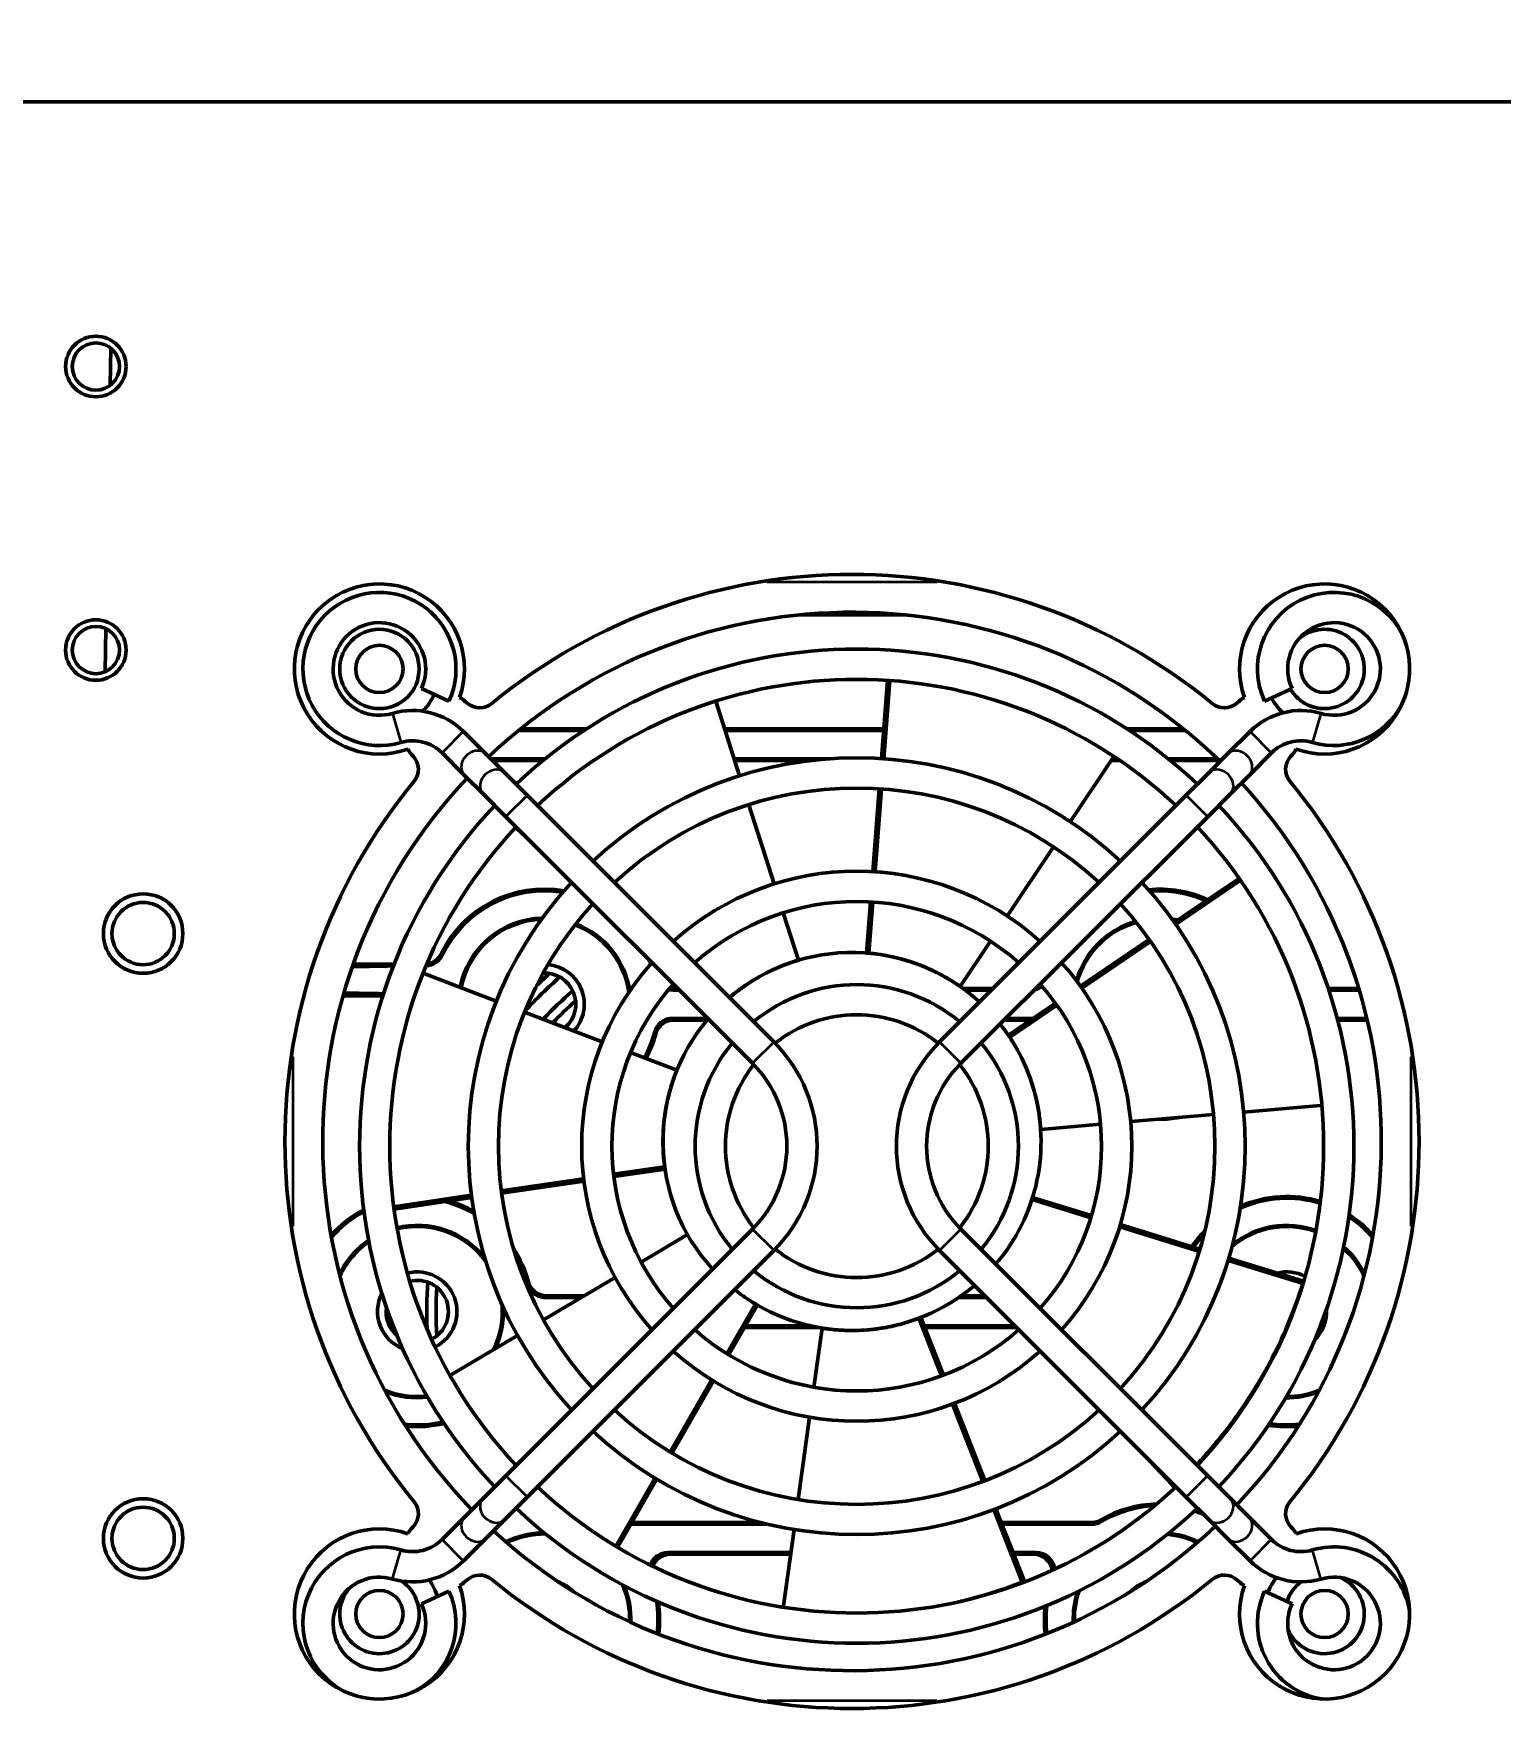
# Model space of a CAD drawing. Header units: millimetres. Extents: x 40 to 2195, y 40 to 1687.
# Drawn here: x 1074.3 to 1151.9, y 317 to 405.6 of the extents above; entities that cross this region are included whole.
import ezdxf

# ---------------------------------------------------------------- set-up
doc = ezdxf.new("R2010")
doc.units = ezdxf.units.MM
doc.header["$LTSCALE"] = 8
for name, color, linetype, lineweight in [('Dimension (ISO)', 7, 'Continuous', 25), ('Visible (ISO)', 7, 'Continuous', 50), ('Visible Narrow (ISO)', 7, 'Continuous', 35)]:
    doc.layers.add(name, color=color, linetype=linetype, lineweight=lineweight)
doc.styles.add('Note Text (ANSI)', font='tahoma.ttf')
doc.dimstyles.new('Default (ISO)', dxfattribs={"dimscale": 8, "dimtxt": 1, "dimasz": 2.5, "dimexe": 3.175, "dimexo": 0, "dimgap": 0.762, "dimtad": 1, "dimrnd": 1e-08, "dimzin": 0, "dimdsep": 46, "dimtxsty": 'Note Text (ANSI)', "dimcen": 0.09, "dimdle": 10, "dimclrd": 1, "dimclre": 1, "dimclrt": 1, "dimazin": 0, "dimtfac": 3.5052, "dimtmove": 0, "dimatfit": 3, "dimfxl": 1, "dimtolj": 1, "dimtzin": 0, "dimlwd": -1, "dimlwe": -1, "dimarcsym": 0})

# ---------------------------------------------------------------- blocks, each defined once
blk = doc.blocks.new('*D14')
at = {"layer": 'Defpoints', "color": 0, "transparency": 16777216}
for p in [(1224.66, 453.895), (1010.54, 338.249), (1224.66, 338.249)]:
    blk.add_point(p, dxfattribs=at)
at = {"layer": 'Dimension (ISO)', "color": 1, "transparency": 16777216}
for p, q in [((1010.54, 338.249), (1010.54, 479.295)), ((1224.66, 338.249), (1224.66, 479.295)), ((1030.54, 453.895), (1204.66, 453.895))]:
    blk.add_line(p, q, dxfattribs=at)
for points in [[(1030.54, 457.228), (1030.54, 450.561), (1010.54, 453.895)], [(1204.66, 457.228), (1204.66, 450.561), (1224.66, 453.895)]]:
    blk.add_solid(points, dxfattribs=at)
at = {"layer": 'Dimension (ISO)', "color": 1, "transparency": 16777216, "insert": (1065.041, 470.457), "char_height": 8, "attachment_point": 1, "style": 'Note Text (ANSI)'}
blk.add_mtext('\\A1;214.12 mm [8.430 in]', dxfattribs=at)

msp = doc.modelspace()

# ---------------------------------------------------------------- linework, layer by layer
at = {"layer": 'Visible (ISO)'}
for p, q in [((1026.202, 401.999), (1208.998, 401.999)), ((1078.39, 388.968), (1078.355, 387.003)), ((1078.131, 374.131), (1078.091, 371.849)), ((1114.832, 374.862), (1120.368, 374.862)), ((1119.477, 371.395), (1119.159, 367.257)), ((1119.283, 367.249), (1119.602, 371.387)), ((1094.82, 370.963), (1096.271, 370.287)), ((1140.88, 370.963), (1139.429, 370.287)), ((1097.246, 370.188), (1097.143, 370.279)), ((1110.394, 370.297), (1111.654, 366.343)), ((1138.057, 370.279), (1137.954, 370.188)), ((1098.229, 367.502), (1097.043, 368.688)), ((1103.439, 368.749), (1099.967, 368.749)), ((1100.075, 368.836), (1103.573, 368.836)), ((1110.86, 368.836), (1119.28, 368.836)), ((1119.274, 368.749), (1110.888, 368.749)), ((1132.127, 368.836), (1135.125, 368.836)), ((1135.233, 368.749), (1132.261, 368.749)), ((1138.657, 368.688), (1137.471, 367.502)), ((1095.911, 367.556), (1097.097, 366.37)), ((1099.23, 366.5), (1098.229, 367.502)), ((1098.481, 367.249), (1101.375, 367.249)), ((1101.267, 367.162), (1098.569, 367.162)), ((1111.366, 367.249), (1116.417, 367.249)), ((1115.479, 367.162), (1111.393, 367.162)), ((1131.448, 367.369), (1129.144, 363.917)), ((1131.757, 367.162), (1131.31, 367.162)), ((1131.368, 367.249), (1131.628, 367.249)), ((1134.325, 367.249), (1136.937, 367.249)), ((1137.028, 367.162), (1134.433, 367.162)), ((1137.471, 367.502), (1136.47, 366.5)), ((1138.603, 366.37), (1139.789, 367.556)), ((1098.098, 365.369), (1097.097, 366.37)), ((1100.416, 365.315), (1099.23, 366.5)), ((1136.47, 366.5), (1135.284, 365.315)), ((1138.603, 366.37), (1137.602, 365.369)), ((1098.098, 365.369), (1099.284, 364.183)), ((1113.466, 352.264), (1100.416, 365.315)), ((1119.036, 365.662), (1118.698, 361.274)), ((1118.823, 361.266), (1119.161, 365.653)), ((1135.284, 365.315), (1122.234, 352.264)), ((1136.416, 364.183), (1137.602, 365.369)), ((1112.14, 364.818), (1113.476, 360.626)), ((1112.335, 351.133), (1099.284, 364.183)), ((1099.794, 363.603), (1100.835, 362.632)), ((1136.416, 364.183), (1123.365, 351.133)), ((1128.256, 362.586), (1125.813, 358.927)), ((1138.082, 360.918), (1134.649, 358.585)), ((1134.721, 358.483), (1138.153, 360.816)), ((1113.962, 359.101), (1114.762, 356.59)), ((1118.576, 359.678), (1118.367, 356.969)), ((1118.492, 356.96), (1118.7, 359.671)), ((1124.924, 357.596), (1123.325, 355.2)), ((1133.325, 357.686), (1129.685, 355.212)), ((1129.758, 355.11), (1133.397, 357.583)), ((1091.22, 356.386), (1093.379, 356.386)), ((1114.562, 356.526), (1114.761, 356.59)), ((1114.562, 356.526), (1114.562, 356.526)), ((1118.367, 356.969), (1118.492, 356.96)), ((1094.907, 355.899), (1098.784, 354.416)), ((1090.683, 354.712), (1092.784, 354.712)), ((1108.455, 355.012), (1108.114, 355.012)), ((1108.368, 355.1), (1108.181, 355.1)), ((1111.737, 355.1), (1111.737, 355.1)), ((1123.151, 355.317), (1123.324, 355.201)), ((1123.151, 355.317), (1123.151, 355.317)), ((1125.069, 355.1), (1123.463, 355.1)), ((1124.982, 355.012), (1123.582, 355.012)), ((1144.403, 355.1), (1142.789, 355.1)), ((1144.429, 355.012), (1142.818, 355.012)), ((1100.279, 353.845), (1104.389, 352.273)), ((1128.362, 354.312), (1125.871, 352.62)), ((1125.941, 352.516), (1128.434, 354.211)), ((1108.114, 353.512), (1109.955, 353.512)), ((1108.181, 353.425), (1109.938, 353.425)), ((1125.658, 353.425), (1127.019, 353.425)), ((1125.745, 353.512), (1127.086, 353.512)), ((1143.265, 353.512), (1144.832, 353.512)), ((1144.853, 353.425), (1143.289, 353.425)), ((1125.871, 352.62), (1125.941, 352.516)), ((1105.884, 351.701), (1108.334, 350.765)), ((1108.259, 350.569), (1108.333, 350.763)), ((1108.259, 350.569), (1108.259, 350.569)), ((1136.726, 348.421), (1132.342, 348.047)), ((1142.362, 348.902), (1138.32, 348.557)), ((1127.564, 347.85), (1127.581, 347.643)), ((1127.564, 347.85), (1127.564, 347.85)), ((1130.748, 347.911), (1127.582, 347.641)), ((1107.689, 345.662), (1104.986, 345.262)), ((1107.707, 345.538), (1107.689, 345.662)), ((1103.402, 345.029), (1099.048, 344.386)), ((1099.064, 344.262), (1103.417, 344.905)), ((1105.001, 345.138), (1107.707, 345.538)), ((1097.465, 344.152), (1093.359, 343.545)), ((1093.375, 343.422), (1097.481, 344.028)), ((1127.153, 344.042), (1127.116, 343.922)), ((1127.116, 343.922), (1130.233, 342.958)), ((1130.269, 343.077), (1127.153, 344.042)), ((1099.284, 329.315), (1112.335, 342.365)), ((1106.441, 340.622), (1108.895, 342.077)), ((1123.365, 342.365), (1136.416, 329.315)), ((1131.761, 342.484), (1135.964, 341.183)), ((1136.001, 341.303), (1131.797, 342.604)), ((1100.416, 328.183), (1113.466, 341.233)), ((1122.234, 341.233), (1135.284, 328.183)), ((1137.493, 340.71), (1141.445, 339.487)), ((1141.482, 339.606), (1137.529, 340.83)), ((1101.277, 337.559), (1105.064, 339.805)), ((1141.445, 339.487), (1141.482, 339.606)), ((1103.283, 338.749), (1101.378, 338.749)), ((1103.431, 338.836), (1101.445, 338.836)), ((1124.719, 338.749), (1123.251, 338.749)), ((1124.631, 338.836), (1123.377, 338.836)), ((1112.492, 338.401), (1110.975, 335.774)), ((1111.081, 335.708), (1112.6, 338.339)), ((1112.6, 338.339), (1112.492, 338.401)), ((1121.249, 337.688), (1121.132, 337.643)), ((1121.132, 337.643), (1122.326, 334.597)), ((1122.443, 334.641), (1121.249, 337.688)), ((1111.92, 337.162), (1115.803, 337.162)), ((1111.971, 337.249), (1115.378, 337.249)), ((1115.58, 333.999), (1116.015, 337.123)), ((1116.223, 337.094), (1116.016, 337.123)), ((1116.223, 337.094), (1116.223, 337.094)), ((1119.397, 337.162), (1119.397, 337.162)), ((1121.421, 337.249), (1126.219, 337.249)), ((1121.455, 337.162), (1126.306, 337.162)), ((1096.33, 334.624), (1099.901, 336.742)), ((1110.175, 334.388), (1107.974, 330.576)), ((1108.081, 330.511), (1110.281, 334.322)), ((1114.753, 328.054), (1115.359, 332.414)), ((1122.91, 333.107), (1124.516, 329.01)), ((1124.632, 329.054), (1123.027, 333.151)), ((1134.535, 328.834), (1132.751, 330.716)), ((1099.284, 329.315), (1098.098, 328.129)), ((1107.174, 329.19), (1105.098, 325.595)), ((1105.205, 325.531), (1107.281, 329.125)), ((1137.602, 328.129), (1136.416, 329.315)), ((1097.097, 327.127), (1098.098, 328.129)), ((1099.23, 326.997), (1100.416, 328.183)), ((1135.284, 328.183), (1136.47, 326.997)), ((1137.602, 328.129), (1138.603, 327.127)), ((1097.097, 327.127), (1095.911, 325.942)), ((1125.099, 327.52), (1126.606, 323.677)), ((1126.722, 323.722), (1125.216, 327.564)), ((1139.789, 325.942), (1138.603, 327.127)), ((1098.229, 325.996), (1099.23, 326.997)), ((1113.127, 326.749), (1105.909, 326.749)), ((1112.772, 326.836), (1105.959, 326.836)), ((1113.97, 322.431), (1114.532, 326.468)), ((1130.256, 326.836), (1125.502, 326.836)), ((1130.28, 326.749), (1125.536, 326.749)), ((1136.47, 326.997), (1137.471, 325.996)), ((1097.043, 324.81), (1098.229, 325.996)), ((1107.87, 325.249), (1114.362, 325.249)), ((1126.124, 325.249), (1127.33, 325.249)), ((1137.471, 325.996), (1138.657, 324.81)), ((1107.995, 325.162), (1114.35, 325.162)), ((1126.158, 325.162), (1127.205, 325.162)), ((1097.143, 323.719), (1097.246, 323.81)), ((1126.606, 323.677), (1126.722, 323.722)), ((1137.954, 323.81), (1138.057, 323.719)), ((1094.82, 322.534), (1096.271, 323.21)), ((1140.88, 322.534), (1139.429, 323.21))]:
    msp.add_line(p, q, dxfattribs=at)
for centre, radius in [((1077.6, 387.999), 1.6), ((1077.6, 387.999), 1.25), ((1077.6, 372.999), 1.6), ((1077.6, 372.999), 1.25), ((1092.6, 371.999), 2.1), ((1092.6, 371.999), 1.25), ((1142.6, 371.999), 1.25), ((1080.1, 357.999), 2.1), ((1080.1, 357.999), 1.65), ((1080.1, 325.999), 2.1), ((1080.1, 325.999), 1.65), ((1092.6, 321.999), 1.25), ((1142.6, 321.999), 1.25)]:
    msp.add_circle(centre, radius, dxfattribs=at)
for centre, radius, start, end in [((1117.6, 346.999), 30, 50.55833, 129.44167), ((1092.6, 371.999), 4.5, 340.50097, 289.49903), ((1092.6, 371.999), 4.05, 335, 286.3146), ((1142.6, 371.999), 4.5, 250.50097, 199.49903), ((1143.1, 371.999), 4.05, 27.34315, 205), ((1117.6, 346.999), 28, 45.91359, 133.36275), ((1092.6, 371.999), 2.45, 335, 286.3146), ((1143.1, 371.999), 2.45, 253.6854, 205), ((1142.6, 371.999), 2.1, 210.77507, 129.73858), ((1117.85, 346.749), 26.3, 46.74311, 133.25689), ((1117.85, 346.749), 24.7, 46.85606, 133.14394), ((1092.6, 371.999), 3.2, 315.67388, 335), ((1095.823, 368.776), 2, 48.72347, 59.37667), ((1139.377, 368.776), 2, 120.62333, 131.27653), ((1142.6, 371.999), 3.2, 208.78623, 226.43948), ((1094.356, 366.001), 3.8, 45, 106.3146), ((1097.906, 370.939), 1, 228.72347, 309.44167), ((1137.294, 370.939), 1, 230.55833, 311.27653), ((1141.344, 366.001), 3.8, 73.6854, 135), ((1143.1, 371.999), 4.05, 253.6854, 332.65685), ((1094.356, 366.001), 2.2, 45, 106.3146), ((1141.344, 366.001), 2.2, 73.6854, 135), ((1095.823, 368.776), 2, 210.62333, 223.90361), ((1093.662, 366.695), 1, 320.55242, 43.90361), ((1117.85, 346.749), 20.55, 47.23106, 132.76894), ((1141.538, 366.695), 1, 136.09639, 219.44758), ((1139.377, 368.776), 2, 316.09639, 329.37667), ((1117.6, 346.999), 30, 140.55242, 219.44758), ((1117.6, 346.999), 28, 136.63725, 224.08641), ((1117.6, 346.999), 30, 320.55242, 39.44758), ((1117.85, 346.749), 18.95, 47.41954, 132.58046), ((1117.6, 346.999), 28, 316.63725, 42.63884), ((1117.85, 346.749), 26.3, 136.74311, 223.25689), ((1117.85, 346.749), 26.3, 316.74311, 43.25689), ((1117.85, 346.749), 24.7, 136.85606, 223.14394), ((1117.85, 346.749), 24.7, 316.85606, 43.14394), ((1117.85, 346.749), 20.55, 137.23106, 222.76894), ((1117.85, 346.749), 14.55, 48.15187, 131.84813), ((1117.85, 346.749), 20.55, 317.23106, 42.76894), ((1101.337, 354.262), 6.087, 80.24901, 153.8481), ((1101.337, 354.262), 6, 80.75551, 154.29233), ((1133.863, 354.262), 6.087, 65.18656, 95.50036), ((1133.863, 354.262), 6, 65.68839, 94.89954), ((1117.85, 346.749), 18.95, 137.41954, 222.58046), ((1117.85, 346.749), 12.95, 48.54176, 131.45824), ((1117.85, 346.749), 18.95, 317.41954, 42.58046), ((1101.337, 354.262), 4.561, 91.4591, 168.76642), ((1101.337, 354.262), 4.5, 92.05471, 168.89929), ((1101.337, 354.262), 4.5, 8.0457, 68.94289), ((1101.337, 354.262), 4.561, 8.88367, 68.70524), ((1133.863, 354.262), 4.561, 106.07316, 164.24723), ((1133.863, 354.262), 4.5, 105.74718, 164.84482), ((1133.863, 354.262), 4.561, 77.60147, 81.8243), ((1133.863, 354.262), 4.5, 78.34163, 81.07144), ((1095.03, 357.299), 1, 272.39016, 334.29332), ((1094.975, 357.386), 1, 277.85892, 333.84907), ((1101.337, 354.262), 2.1, 317.62994, 85.12337), ((1117.85, 346.749), 14.55, 138.15187, 221.84813), ((1101.337, 354.262), 6, 20.72056, 23.02188), ((1117.6, 346.999), 10, 47.5588, 130.41143), ((1117.85, 346.749), 14.55, 318.15187, 41.84813), ((1117.6, 337.999), 23.5, 131.12407, 137.3896), ((1117.6, 337.999), 24, 131.79897, 134.05039), ((1101.337, 354.262), 1.65, 311.34391, 92.59231), ((1117.6, 337.999), 22.5, 131.03884, 136.56323), ((1117.85, 346.749), 12.95, 138.54176, 221.45824), ((1117.85, 346.749), 8.55, 50.36886, 129.63114), ((1117.85, 346.749), 12.95, 318.54176, 41.45824), ((1117.6, 337.999), 22, 131.6566, 136.02246), ((1117.85, 346.749), 6.95, 51.60493, 128.39507), ((1101.337, 354.262), 6, 331.72336, 345.52345), ((1117.6, 346.999), 10, 139.58857, 222.4412), ((1117.6, 346.999), 10, 342.8, 38.37588), ((1101.337, 354.262), 6.087, 331.82934, 344.97622), ((1117.85, 346.749), 8.55, 140.36886, 219.63114), ((1107.951, 346.749), 7.8, 315, 45), ((1127.749, 346.749), 7.8, 135, 225), ((1117.85, 346.749), 8.55, 320.36886, 39.63114), ((1117.85, 346.749), 6.95, 141.61605, 218.38395), ((1107.951, 346.749), 6.2, 315, 45), ((1127.749, 346.749), 6.2, 135, 225), ((1117.85, 346.749), 6.95, 321.61605, 38.38395), ((1133.863, 354.262), 6.087, 269.78757, 279.96321), ((1094.6, 337.999), 6.087, 60.56609, 73.99907), ((1140.6, 337.999), 6, 72.89013, 114.23921), ((1140.6, 337.999), 6.087, 73.03791, 113.70175), ((1094.6, 337.999), 6.087, 117.74797, 138.4637), ((1094.6, 337.999), 6, 118.05658, 139.12107), ((1094.6, 337.999), 6, 59.88175, 75.90659), ((1117.6, 346.999), 10, 319.58857, 340.83192), ((1140.6, 337.999), 6, 40.87893, 56.81192), ((1140.6, 337.999), 6.087, 41.5363, 57.19686), ((1094.6, 337.999), 4.561, 38.53826, 103.56714), ((1094.6, 337.999), 4.5, 36.47829, 103.6138), ((1140.6, 337.999), 6.087, 135.43304, 145.63779), ((1140.6, 337.999), 6, 136.87105, 145.38023), ((1140.6, 337.999), 4.5, 70.08172, 130.0733), ((1140.6, 337.999), 4.561, 70.2094, 128.99601), ((1094.6, 337.999), 4.561, 124.34715, 154.21132), ((1094.6, 337.999), 4.5, 124.68338, 155.13418), ((1094.6, 337.999), 6.087, 15.02378, 33.29199), ((1117.85, 346.749), 6.95, 231.60493, 308.39507), ((1140.6, 337.999), 4.5, 24.86582, 48.326), ((1140.6, 337.999), 4.561, 25.78868, 48.76681), ((1094.6, 337.999), 6, 14.47655, 30.1156), ((1094.6, 337.999), 2.1, 296.92116, 104.3259), ((1094.6, 337.999), 1.65, 297.45937, 103.7877), ((1117.6, 337.999), 22.5, 176.03884, 182.3251), ((1117.85, 346.749), 8.55, 230.36886, 309.63114), ((1140.6, 337.999), 2.1, 62.48166, 104.00236), ((1140.6, 337.999), 1.65, 59.48657, 59.95435), ((1094.6, 337.999), 2.1, 152.87551, 248.37155), ((1117.6, 337.999), 22, 176.6566, 183.3434), ((1117.6, 346.999), 10, 231.62412, 238.03192), ((1117.6, 346.999), 10, 240, 310.41143), ((1094.6, 337.999), 1.65, 171.82948, 229.41758), ((1094.6, 337.999), 4.5, 333.41731, 4.76877), ((1094.6, 337.999), 4.561, 334.59215, 2.7088), ((1117.6, 337.999), 23.5, 0.98041, 1.11428), ((1140.6, 337.999), 2.1, 314.46106, 3.46392), ((1117.85, 346.749), 12.95, 228.54176, 311.45824), ((1117.85, 346.749), 14.55, 228.15187, 311.84813), ((1140.6, 337.999), 2.1, 254.49374, 255.44332), ((1140.6, 337.999), 1.65, 257.29786, 258.43841), ((1094.6, 337.999), 4.5, 247.60707, 276.56368), ((1094.6, 337.999), 4.561, 248.52992, 276.89991), ((1140.6, 337.999), 4.561, 247.16004, 247.71558), ((1140.6, 337.999), 4.5, 247.28293, 247.84326), ((1140.6, 337.999), 4.561, 269.15817, 291.47008), ((1140.6, 337.999), 4.5, 269.59898, 292.39293), ((1117.85, 346.749), 18.95, 227.41954, 312.58046), ((1140.6, 337.999), 6.087, 244.42737, 244.88707), ((1140.6, 337.999), 6, 244.57042, 245.03485), ((1094.6, 337.999), 6, 263.62018, 283.19048), ((1094.6, 337.999), 6.087, 264.27755, 283.49909), ((1117.85, 346.749), 20.55, 227.23106, 312.76894), ((1140.6, 337.999), 6.087, 260.72811, 275.72245), ((1140.6, 337.999), 6, 261.11305, 276.37982), ((1093.662, 327.302), 1, 316.09639, 39.44758), ((1117.85, 346.749), 24.7, 226.85606, 313.14394), ((1141.538, 327.302), 1, 140.55242, 223.90361), ((1101.337, 321.735), 6, 104.13582, 105.27339), ((1117.85, 346.749), 26.3, 226.74311, 313.25689), ((1133.863, 321.735), 6.087, 91.35991, 120.59374), ((1133.863, 321.735), 6, 92.42194, 120.78857), ((1133.863, 321.735), 6, 66.97812, 72.06749), ((1133.863, 321.735), 6.087, 68.93145, 71.60971), ((1092.6, 321.999), 4.5, 70.50097, 19.49903), ((1095.823, 325.222), 2, 136.09639, 149.37667), ((1117.6, 346.999), 28, 227.36116, 313.36275), ((1101.337, 321.735), 4.561, 90.26404, 116.62196), ((1101.337, 321.735), 4.5, 89.29717, 116.29755), ((1130.256, 327.836), 1, 269.99991, 300.59382), ((1130.28, 327.749), 1, 269.99991, 300.78865), ((1133.863, 321.735), 4.5, 63.70245, 84.63646), ((1133.863, 321.735), 4.561, 63.37804, 83.85091), ((1142.6, 321.999), 4.5, 160.50097, 109.49903), ((1139.377, 325.222), 2, 30.62333, 43.90361), ((1092.6, 321.499), 4.05, 73.6854, 242.65685), ((1094.356, 327.497), 2.2, 253.6854, 315), ((1141.344, 327.497), 2.2, 225, 286.3146), ((1143.1, 321.499), 4.05, 9.23555, 106.3146), ((1094.356, 327.497), 3.8, 253.6854, 315), ((1141.344, 327.497), 3.8, 225, 286.3146), ((1092.6, 321.499), 2.45, 73.6854, 25), ((1092.6, 321.999), 2.1, 140.26142, 56.1332), ((1092.6, 321.999), 3.2, 16.85895, 34.30412), ((1095.823, 325.222), 2, 300.62333, 311.27653), ((1097.906, 323.058), 1, 50.55833, 131.27653), ((1117.6, 346.999), 30, 230.55833, 309.44167), ((1101.337, 321.735), 2.1, 44.62739, 69.82945), ((1101.337, 321.735), 4.5, 358.15929, 23.83861), ((1101.337, 321.735), 4.561, 357.83488, 22.87174), ((1133.863, 321.735), 2.1, 110.17055, 135.37261), ((1137.294, 323.058), 1, 48.72347, 129.44167), ((1139.377, 325.222), 2, 228.72347, 239.37667), ((1142.6, 321.999), 3.2, 142.96848, 159.33435), ((1142.6, 321.999), 2.1, 126.02524, 161.61309), ((1143.1, 321.499), 2.45, 155, 106.3146), ((1142.6, 321.999), 2.1, 203.41606, 66.58394), ((1092.6, 321.499), 4.05, 297.34315, 25), ((1101.337, 321.735), 6, 352.64434, 8.99996), ((1101.337, 321.735), 6.087, 352.43712, 8.47562), ((1133.863, 321.735), 4.561, 161.40332, 182.16512), ((1133.863, 321.735), 4.5, 160.61777, 181.84071), ((1143.1, 321.499), 4.05, 155, 260.76445), ((1133.863, 321.735), 6.087, 173.64452, 187.56288), ((1133.863, 321.735), 6, 173.18674, 187.35566)]:
    msp.add_arc(centre, radius, start, end, dxfattribs=at)
for centre, major_axis, ratio, start_param, end_param in [((1115.972, 347.503), (-3.462, -11.18), 1, 1.541521, 1.570796), ((1120.874, 350.994), (-2.632, 11.101), 0.569128, 3.870925, 3.894955), ((1118.453, 348.474), (-10.136, 5.853), 1, 1.541518, 1.570796), ((1120.771, 342.921), (11.408, 0.108), 0.569128, 3.870923, 3.894956), ((1107.87, 324.249), (0.825, -0.566), 0.999523, 2.172753, 3.391608), ((1127.33, 324.249), (0.825, 0.566), 0.999523, 5.811644, 7.25219), ((1107.996, 324.161), (0.82, -0.574), 0.999535, 2.181539, 3.377206), ((1127.204, 324.161), (0.82, 0.574), 0.999535, 5.829792, 7.24308)]:
    msp.add_ellipse(centre, major_axis=major_axis, ratio=ratio, start_param=start_param, end_param=end_param, dxfattribs=at)
for points, weights in [([(1091.172, 356.25), (1092.162, 356.267), (1093.34, 356.287)], [1.2323793909, 1.20885948143, 1.17659601985]), ([(1092.817, 354.815), (1091.682, 354.834), (1090.723, 354.85)], [1.43982088717, 1.54660167567, 1.6487406372])]:
    msp.add_rational_spline(points, weights, degree=2, dxfattribs=at)
for points, knots in [([(1114.762, 356.59), (1114.762, 356.59), (1114.726, 356.579), (1114.545, 356.524), (1114.247, 356.424), (1113.883, 356.287), (1113.49, 356.121), (1113.008, 355.891), (1112.416, 355.562), (1111.774, 355.141), (1111.328, 354.794), (1111.117, 354.614)], [0.0142612, 0.0142612, 0.0142612, 0.0142612, 0.1, 0.2, 0.3, 0.4, 0.5, 0.6, 0.7, 0.8, 0.8915068, 0.8915068, 0.8915068, 0.8915068]), ([(1123.325, 355.2), (1123.325, 355.2), (1123.294, 355.222), (1123.138, 355.329), (1122.874, 355.5), (1122.54, 355.699), (1122.164, 355.902), (1121.684, 356.135), (1121.058, 356.393), (1120.308, 356.639), (1119.442, 356.843), (1118.818, 356.931), (1118.492, 356.96)], [0.0142612, 0.0142612, 0.0142612, 0.0142612, 0.1, 0.2, 0.3, 0.4, 0.5, 0.6, 0.7, 0.8, 0.9, 1, 1, 1, 1]), ([(1120.889, 356.443), (1120.661, 356.522), (1120.413, 356.599), (1120.146, 356.669)], [0.7, 0.7, 0.7, 0.7, 0.8, 0.8, 0.8, 0.8]), ([(1113.71, 356.211), (1113.587, 356.159), (1113.459, 356.103), (1113.317, 356.035)], [0.4, 0.4, 0.4, 0.4, 0.5, 0.5, 0.5, 0.5]), ([(1122.372, 355.787), (1122.255, 355.85), (1122.132, 355.915), (1121.99, 355.984)], [0.4, 0.4, 0.4, 0.4, 0.5, 0.5, 0.5, 0.5]), ([(1127.665, 355.197), (1127.584, 355.14), (1127.495, 355.094), (1127.355, 355.048), (1127.308, 355.036), (1127.26, 355.028)], [0.07019684, 0.07019684, 0.07019684, 0.07019684, 0.09999529, 0.09999529, 0.11453752, 0.11453752, 0.11453752, 0.11453752]), ([(1107.146, 352.762), (1107.173, 352.866), (1107.216, 352.965), (1107.335, 353.15), (1107.412, 353.234), (1107.591, 353.372), (1107.692, 353.426), (1107.901, 353.495), (1108.007, 353.512), (1108.114, 353.512)], [0.000001, 0.000001, 0.000001, 0.000001, 0.032099, 0.032099, 0.0660473, 0.0660473, 0.0999953, 0.0999953, 0.1320937, 0.1320937, 0.1320937, 0.1320937]), ([(1108.181, 353.425), (1108.075, 353.425), (1107.969, 353.408), (1107.762, 353.34), (1107.662, 353.287), (1107.484, 353.15), (1107.407, 353.067), (1107.287, 352.884), (1107.243, 352.787), (1107.216, 352.684)], [-0.1311322, -0.1311322, -0.1311322, -0.1311322, -0.0992404, -0.0992404, -0.0655666, -0.0655666, -0.0318655, -0.0318655, -0.000001, -0.000001, -0.000001, -0.000001]), ([(1127.582, 347.641), (1127.582, 347.641), (1127.579, 347.679), (1127.565, 347.867), (1127.534, 348.18), (1127.481, 348.566), (1127.406, 348.986), (1127.288, 349.507), (1127.099, 350.157), (1126.823, 350.897), (1126.442, 351.701), (1126.122, 352.243), (1125.941, 352.516)], [0.0142612, 0.0142612, 0.0142612, 0.0142612, 0.1, 0.2, 0.3, 0.4, 0.5, 0.6, 0.7, 0.8, 0.9, 1, 1, 1, 1]), ([(1127.032, 350.32), (1126.952, 350.548), (1126.858, 350.79), (1126.746, 351.042)], [0.7, 0.7, 0.7, 0.7, 0.8, 0.8, 0.8, 0.8]), ([(1108.334, 350.765), (1108.334, 350.765), (1108.32, 350.73), (1108.25, 350.554), (1108.142, 350.259), (1108.022, 349.889), (1107.907, 349.477), (1107.786, 348.957), (1107.673, 348.29), (1107.6, 347.504), (1107.592, 346.614), (1107.645, 345.986), (1107.689, 345.662)], [0.0142612, 0.0142612, 0.0142612, 0.0142612, 0.1, 0.2, 0.3, 0.4, 0.5, 0.6, 0.7, 0.8, 0.9, 1, 1, 1, 1]), ([(1107.973, 349.706), (1107.937, 349.578), (1107.902, 349.443), (1107.866, 349.289)], [0.4, 0.4, 0.4, 0.4, 0.5, 0.5, 0.5, 0.5]), ([(1127.445, 348.752), (1127.422, 348.883), (1127.395, 349.02), (1127.361, 349.173)], [0.4, 0.4, 0.4, 0.4, 0.5, 0.5, 0.5, 0.5]), ([(1142.362, 348.902), (1142.369, 348.902), (1142.376, 348.903), (1142.382, 348.904), (1142.41, 348.906), (1142.435, 348.909), (1142.455, 348.913)], [0.03656354, 0.03656354, 0.03656354, 0.03656354, 0.03947294, 0.03947294, 0.03947294, 0.05140889, 0.05140889, 0.05140889, 0.05140889]), ([(1107.662, 348.114), (1107.635, 347.874), (1107.615, 347.615), (1107.606, 347.339)], [0.7, 0.7, 0.7, 0.7, 0.8, 0.8, 0.8, 0.8]), ([(1101.378, 338.749), (1101.271, 338.749), (1101.164, 338.766), (1100.955, 338.835), (1100.855, 338.889), (1100.676, 339.028), (1100.599, 339.112), (1100.479, 339.297), (1100.436, 339.395), (1100.41, 339.499)], [0.000001, 0.000001, 0.000001, 0.000001, 0.0320994, 0.0320994, 0.0660473, 0.0660473, 0.0999957, 0.0999957, 0.1320937, 0.1320937, 0.1320937, 0.1320937]), ([(1100.479, 339.577), (1100.507, 339.474), (1100.55, 339.377), (1100.67, 339.194), (1100.747, 339.111), (1100.925, 338.974), (1101.025, 338.921), (1101.233, 338.853), (1101.339, 338.836), (1101.445, 338.836)], [-0.1311322, -0.1311322, -0.1311322, -0.1311322, -0.0992677, -0.0992677, -0.0655666, -0.0655666, -0.0318928, -0.0318928, -0.000001, -0.000001, -0.000001, -0.000001]), ([(1135.835, 329.895), (1135.972, 330.042), (1136.114, 330.197), (1136.259, 330.36), (1136.483, 330.61), (1136.712, 330.877), (1136.963, 331.184), (1137.213, 331.491), (1137.485, 331.837), (1137.78, 332.241), (1138.075, 332.645), (1138.393, 333.106), (1138.718, 333.617), (1139.042, 334.129), (1139.373, 334.692), (1139.697, 335.306), (1140.022, 335.919), (1140.34, 336.583), (1140.635, 337.282), (1140.929, 337.98), (1141.201, 338.713), (1141.445, 339.487)], [0.2956253, 0.2956253, 0.2956253, 0.2956253, 0.3643494, 0.3643494, 0.3643494, 0.4702912, 0.4702912, 0.4702912, 0.5762329, 0.5762329, 0.5762329, 0.6821747, 0.6821747, 0.6821747, 0.7881165, 0.7881165, 0.7881165, 0.8940582, 0.8940582, 0.8940582, 1, 1, 1, 1]), ([(1116.015, 337.123), (1116.015, 337.123), (1116.052, 337.117), (1116.239, 337.089), (1116.551, 337.05), (1116.939, 337.016), (1117.366, 336.996), (1117.899, 336.996), (1118.575, 337.036), (1119.358, 337.141), (1120.227, 337.334), (1120.826, 337.527), (1121.132, 337.643)], [0.0142612, 0.0142612, 0.0142612, 0.0142612, 0.1, 0.2, 0.3, 0.4, 0.5, 0.6, 0.7, 0.8, 0.9, 1, 1, 1, 1]), ([(1117.128, 337.01), (1117.261, 337.004), (1117.401, 337), (1117.558, 336.999)], [0.4, 0.4, 0.4, 0.4, 0.49999999, 0.49999999, 0.49999999, 0.49999999]), ([(1118.749, 337.065), (1118.989, 337.093), (1119.246, 337.131), (1119.517, 337.184)], [0.7, 0.7, 0.7, 0.7, 0.8, 0.8, 0.8, 0.8]), ([(1134.535, 328.834), (1134.54, 328.83), (1134.545, 328.825), (1134.549, 328.82), (1134.58, 328.788), (1134.606, 328.763), (1134.626, 328.748), (1134.638, 328.739), (1134.648, 328.734), (1134.656, 328.732), (1134.663, 328.73), (1134.668, 328.731), (1134.672, 328.735)], [0.03656345, 0.03656345, 0.03656345, 0.03656345, 0.03929497, 0.03929497, 0.03929497, 0.05824048, 0.05824048, 0.05824048, 0.0690317, 0.0690317, 0.0690317, 0.07888135, 0.07888135, 0.07888135, 0.07888135]), ([(1123.354, 322.67), (1123.69, 322.749), (1124.032, 322.838), (1124.377, 322.934), (1125.106, 323.14), (1125.848, 323.384), (1126.606, 323.677)], [0.8440564, 0.8440564, 0.8440564, 0.8440564, 0.8940582, 0.8940582, 0.8940582, 1, 1, 1, 1]), ([(1113.97, 322.431), (1113.969, 322.424), (1113.968, 322.418), (1113.967, 322.411), (1113.965, 322.391), (1113.962, 322.373), (1113.961, 322.357)], [0.03656345, 0.03656345, 0.03656345, 0.03656345, 0.03929495, 0.03929495, 0.03929495, 0.04783862, 0.04783862, 0.04783862, 0.04783862])]:
    msp.add_open_spline(points, degree=3, knots=knots, dxfattribs=at)
for points in [[(1112.271, 355.461), (1112.067, 355.332), (1111.852, 355.187), (1111.631, 355.022)], [(1108.114, 355.012), (1108.042, 355.012), (1107.969, 355.02), (1107.899, 355.036)], [(1107.971, 355.122), (1108.04, 355.107), (1108.111, 355.1), (1108.181, 355.1)], [(1127.413, 355.181), (1127.476, 355.208), (1127.536, 355.241), (1127.592, 355.281)], [(1127.055, 353.424), (1127.043, 353.425), (1127.031, 353.425), (1127.019, 353.425)], [(1127.086, 353.512), (1127.117, 353.512), (1127.147, 353.511), (1127.178, 353.508)], [(1134.672, 328.735), (1134.681, 328.742), (1134.691, 328.752), (1134.704, 328.764)]]:
    msp.add_open_spline(points, degree=3, dxfattribs=at)
at = {"layer": 'Visible Narrow (ISO)'}
for p, q in [((1122.084, 376.582), (1113.116, 376.582)), ((1093.291, 369.638), (1093.735, 368.121)), ((1142.409, 369.638), (1141.965, 368.121)), ((1097.036, 368.681), (1095.918, 367.563)), ((1138.664, 368.681), (1139.782, 367.563)), ((1100.409, 365.308), (1099.291, 364.19)), ((1135.291, 365.308), (1136.409, 364.19)), ((1113.459, 352.257), (1112.342, 351.14)), ((1122.241, 352.257), (1123.358, 351.14)), ((1088.017, 351.483), (1088.017, 342.514)), ((1147.183, 342.514), (1147.183, 351.483)), ((1113.459, 341.24), (1112.342, 342.358)), ((1122.241, 341.24), (1123.358, 342.358)), ((1100.409, 328.19), (1099.291, 329.308)), ((1135.291, 328.19), (1136.409, 329.308)), ((1130.791, 326.894), (1130.767, 326.971)), ((1093.291, 323.86), (1093.735, 325.376)), ((1097.036, 324.817), (1095.918, 325.935)), ((1138.664, 324.817), (1139.782, 325.935)), ((1142.409, 323.86), (1141.965, 325.376)), ((1113.116, 317.416), (1122.084, 317.416))]:
    msp.add_line(p, q, dxfattribs=at)
for centre, major_axis, start_param, end_param in [((1097.663, 366.936), (-0.566, -0.566), 3.298672, 6.126106), ((1138.037, 366.936), (0.566, -0.566), 0.15708, 2.984513), ((1098.664, 365.935), (-0.566, -0.566), 3.298672, 6.126106), ((1137.036, 365.935), (0.566, -0.566), 0.15708, 2.984513), ((1098.664, 327.563), (-0.566, 0.566), 0.15708, 2.984513), ((1137.036, 327.563), (0.566, 0.566), 3.298672, 6.126106), ((1097.663, 326.562), (-0.566, 0.566), 0.15708, 2.984513), ((1138.037, 326.562), (0.566, 0.566), 3.298672, 6.126106)]:
    msp.add_ellipse(centre, major_axis=major_axis, ratio=0.838553, start_param=start_param, end_param=end_param, dxfattribs=at)
for points, knots in [([(1095.93, 356.865), (1095.928, 356.869), (1095.925, 356.873), (1095.922, 356.876), (1095.919, 356.881), (1095.916, 356.886), (1095.912, 356.89), (1095.909, 356.895), (1095.905, 356.9), (1095.901, 356.905), (1095.898, 356.909), (1095.896, 356.913), (1095.893, 356.917), (1095.888, 356.923), (1095.884, 356.93), (1095.879, 356.936), (1095.877, 356.939), (1095.875, 356.942), (1095.872, 356.945)], [0, 0, 0, 0, 0.153251, 0.153251, 0.153251, 0.333333, 0.333333, 0.333333, 0.52351, 0.52351, 0.52351, 0.666667, 0.666667, 0.666667, 0.897645, 0.897645, 0.897645, 1, 1, 1, 1]), ([(1108.181, 355.1), (1108.177, 355.094), (1108.172, 355.087), (1108.167, 355.081), (1108.165, 355.078), (1108.163, 355.075), (1108.16, 355.072), (1108.155, 355.065), (1108.149, 355.057), (1108.143, 355.05), (1108.141, 355.048), (1108.14, 355.045), (1108.138, 355.043), (1108.131, 355.034), (1108.124, 355.025), (1108.117, 355.016), (1108.116, 355.015), (1108.115, 355.013), (1108.114, 355.012)], [0, 0, 0, 0, 0.225036, 0.225036, 0.225036, 0.333333, 0.333333, 0.333333, 0.592559, 0.592559, 0.592559, 0.666667, 0.666667, 0.666667, 0.963052, 0.963052, 0.963052, 1, 1, 1, 1]), ([(1107.146, 352.762), (1107.151, 352.757), (1107.156, 352.751), (1107.161, 352.745), (1107.163, 352.743), (1107.166, 352.74), (1107.168, 352.738), (1107.174, 352.731), (1107.18, 352.725), (1107.186, 352.718), (1107.188, 352.716), (1107.189, 352.714), (1107.191, 352.712), (1107.198, 352.704), (1107.205, 352.696), (1107.213, 352.688), (1107.214, 352.687), (1107.215, 352.685), (1107.216, 352.684)], [0, 0, 0, 0, 0.231908, 0.231908, 0.231908, 0.333333, 0.333333, 0.333333, 0.595497, 0.595497, 0.595497, 0.666667, 0.666667, 0.666667, 0.962055, 0.962055, 0.962055, 1, 1, 1, 1]), ([(1108.114, 353.512), (1108.119, 353.506), (1108.124, 353.5), (1108.129, 353.493), (1108.131, 353.491), (1108.133, 353.488), (1108.135, 353.485), (1108.141, 353.477), (1108.147, 353.47), (1108.153, 353.462), (1108.154, 353.46), (1108.156, 353.458), (1108.158, 353.456), (1108.164, 353.447), (1108.171, 353.438), (1108.179, 353.429), (1108.18, 353.427), (1108.18, 353.426), (1108.181, 353.425)], [0, 0, 0, 0, 0.231908, 0.231908, 0.231908, 0.333333, 0.333333, 0.333333, 0.595497, 0.595497, 0.595497, 0.666667, 0.666667, 0.666667, 0.962055, 0.962055, 0.962055, 1, 1, 1, 1]), ([(1127.019, 353.425), (1127.023, 353.431), (1127.028, 353.438), (1127.033, 353.444), (1127.036, 353.447), (1127.038, 353.45), (1127.04, 353.452), (1127.046, 353.46), (1127.052, 353.468), (1127.058, 353.476), (1127.059, 353.478), (1127.061, 353.48), (1127.062, 353.481), (1127.069, 353.491), (1127.076, 353.5), (1127.084, 353.51), (1127.085, 353.511), (1127.085, 353.512), (1127.086, 353.512)], [0, 0, 0, 0, 0.236768, 0.236768, 0.236768, 0.333333, 0.333333, 0.333333, 0.604596, 0.604596, 0.604596, 0.666667, 0.666667, 0.666667, 0.975931, 0.975931, 0.975931, 1, 1, 1, 1]), ([(1100.479, 339.577), (1100.474, 339.571), (1100.469, 339.565), (1100.464, 339.559), (1100.462, 339.557), (1100.46, 339.555), (1100.457, 339.552), (1100.451, 339.545), (1100.445, 339.538), (1100.439, 339.531), (1100.437, 339.53), (1100.436, 339.528), (1100.434, 339.526), (1100.427, 339.518), (1100.419, 339.51), (1100.411, 339.501), (1100.411, 339.5), (1100.41, 339.499), (1100.41, 339.499)], [0, 0, 0, 0, 0.236768, 0.236768, 0.236768, 0.333333, 0.333333, 0.333333, 0.604596, 0.604596, 0.604596, 0.666667, 0.666667, 0.666667, 0.975931, 0.975931, 0.975931, 1, 1, 1, 1]), ([(1101.445, 338.836), (1101.44, 338.83), (1101.435, 338.823), (1101.43, 338.817), (1101.428, 338.814), (1101.426, 338.811), (1101.424, 338.809), (1101.418, 338.801), (1101.412, 338.793), (1101.406, 338.785), (1101.404, 338.783), (1101.403, 338.782), (1101.401, 338.78), (1101.394, 338.77), (1101.387, 338.761), (1101.379, 338.751), (1101.379, 338.75), (1101.378, 338.75), (1101.378, 338.749)], [0, 0, 0, 0, 0.236768, 0.236768, 0.236768, 0.333333, 0.333333, 0.333333, 0.604596, 0.604596, 0.604596, 0.666667, 0.666667, 0.666667, 0.975931, 0.975931, 0.975931, 1, 1, 1, 1]), ([(1130.28, 326.749), (1130.279, 326.755), (1130.277, 326.761), (1130.275, 326.767), (1130.275, 326.77), (1130.274, 326.773), (1130.273, 326.776), (1130.271, 326.784), (1130.269, 326.791), (1130.267, 326.798), (1130.266, 326.801), (1130.266, 326.803), (1130.265, 326.805), (1130.263, 326.814), (1130.26, 326.823), (1130.258, 326.832), (1130.257, 326.834), (1130.257, 326.835), (1130.256, 326.836)], [0, 0, 0, 0, 0.225286, 0.225286, 0.225286, 0.333333, 0.333333, 0.333333, 0.590677, 0.590677, 0.590677, 0.666667, 0.666667, 0.666667, 0.959262, 0.959262, 0.959262, 1, 1, 1, 1]), ([(1107.87, 325.249), (1107.882, 325.24), (1107.895, 325.232), (1107.907, 325.223), (1107.908, 325.222), (1107.909, 325.222), (1107.909, 325.221), (1107.923, 325.212), (1107.937, 325.202), (1107.951, 325.192), (1107.952, 325.192), (1107.954, 325.191), (1107.955, 325.19), (1107.968, 325.181), (1107.982, 325.171), (1107.995, 325.162)], [0, 0, 0, 0, 0.317571, 0.317571, 0.317571, 0.333333, 0.333333, 0.333333, 0.666667, 0.666667, 0.666667, 0.698054, 0.698054, 0.698054, 1, 1, 1, 1]), ([(1127.205, 325.162), (1127.217, 325.17), (1127.229, 325.179), (1127.242, 325.187), (1127.242, 325.188), (1127.243, 325.188), (1127.244, 325.189), (1127.257, 325.198), (1127.271, 325.208), (1127.286, 325.218), (1127.287, 325.219), (1127.288, 325.22), (1127.289, 325.22), (1127.302, 325.23), (1127.316, 325.239), (1127.33, 325.249)], [0, 0, 0, 0, 0.315586, 0.315586, 0.315586, 0.333333, 0.333333, 0.333333, 0.666667, 0.666667, 0.666667, 0.693262, 0.693262, 0.693262, 1, 1, 1, 1])]:
    msp.add_open_spline(points, degree=3, knots=knots, dxfattribs=at)

# ---------------------------------------------------------------- dimensions: what is measured, and where the dimension line sits
at = {"layer": 'Dimension (ISO)', "color": 1, "true_color": 0xff0000}
dim = msp.add_linear_dim(base=(1224.66, 453.895), p1=(1010.54, 338.249), p2=(1224.66, 338.249), angle=180, text='<> mm [8.430 in]', dimstyle='Default (ISO)', override={"dimgap": 0.762, "dimdec": 2, "dimpost": '', "dimtol": 0, "dimlim": 0, "dimtp": 0, "dimtm": 0, "dimtdec": 2, "dimtofl": 0, "dimatfit": 1}, dxfattribs=at)
dim.commit()
dim.dimension.update_dxf_attribs({"geometry": '*D14', "text_midpoint": (1117.6, 453.895), "dimtype": 160})

doc.saveas('drawing.dxf')
